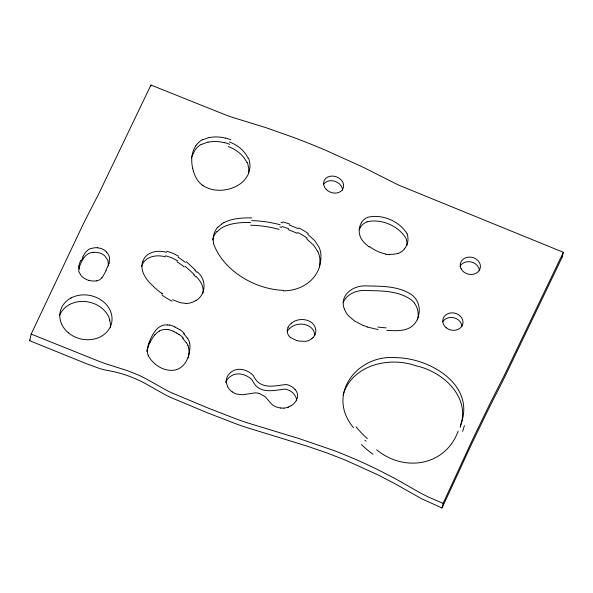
<?xml version="1.0" encoding="UTF-8"?>
<svg xmlns="http://www.w3.org/2000/svg" width="593" height="593" viewBox="0 0 593 593"><rect width="100%" height="100%" fill="white"/><g stroke="black" fill="none" stroke-linecap="round" stroke-linejoin="round"><path stroke-width="0.89" d="M296.619 400.786L296.181 397.644L294.009 394.093A16.752 13.491 -1.5 0 0 289.347 390.468M320.828 258.926L320.961 255.501A27.056 23.55 10.6 0 0 318.93 247.022L314.735 240.654L307.7 234.242M248.586 173.482L248.726 168.456L247.503 162.578M418.006 317.944C418.725 312.8 417.576 307.315 414.425 303.134M108.46 266.005L107.941 260.409L104.746 255.865A12.364 10.948 10.1 0 0 99.216 252.892L96.637 252.425A16.411 14.832 10.7 0 0 93.249 252.344M202.925 293.187C204.162 286.849 200.538 280.852 196.216 276.523M188.559 355.822L189.041 351.516L188.611 347.505M78.973 266.442L78.825 271.638L81.256 275.864A14.61 12.787 11.3 0 0 82.486 276.968A17.612 15.351 11.7 0 0 88.06 280.148L89.009 280.482M417.628 319.946L417.746 319.427M29.65 340.693L31.162 334.089L83.487 223.554L96.54 198.077A62.45 6.219 -67.9 0 0 99.491 192.295L150.948 85.021L225.814 115.02A145.678 76.037 25.6 0 0 234.309 117.925L265.76 127.599L293.676 137.472A395.501 206.446 25.6 0 1 326.484 150.644L362.916 167.093L394.938 183.289A126.783 66.179 25.6 0 0 399.978 185.653L563.35 252.314L562.297 256.902L505.347 375.695A157.152 15.648 -67.9 0 1 501.604 383.256L490.463 405.182A158.627 15.796 -67.9 0 0 488.847 408.429L473.325 440.414A175.061 17.434 -67.9 0 0 471.583 444.09L470.975 445.373A209.418 20.851 -67.9 0 0 463.6 461.295A189.041 18.82 -67.9 0 0 461.814 465.209L442.052 507.979L421.949 498.921L394.471 483.458L378.223 475L345.096 459.96L327.262 453.059L306.514 445.929L246.584 427.509A190.368 99.372 25.6 0 1 236.911 424.203L207.832 412.965L170.992 397.592A67.498 35.232 25.6 0 1 163.46 393.774L145.745 383.775A84.673 44.201 25.6 0 0 137.68 379.742A60.612 31.637 25.6 0 0 134.403 378.304L133.091 377.756A67.002 34.972 25.6 0 0 119.912 373.219L115.983 372.189A66.201 34.557 25.6 0 0 113.048 371.537L104.783 369.876A42.422 22.141 25.6 0 1 99.654 368.527L85.948 363.516L29.65 340.693L30.021 339.922M150.6 86.556L150.948 85.021M191.331 158.427L191.576 157.456M442.052 507.979L443.104 503.383L462.866 460.62A189.041 18.82 -67.9 0 1 464.653 456.699A209.418 20.851 -67.9 0 1 472.028 440.784L472.636 439.502A175.061 17.434 -67.9 0 1 474.378 435.825L489.9 403.833A158.627 15.796 -67.9 0 1 491.515 400.586L502.656 378.66A157.152 15.648 -67.9 0 0 506.4 371.099L563.35 252.314M460.679 425.507C470.323 396.08 442.222 371.3 415.686 365.725C388.956 356.171 351.716 365.132 343.088 395.027M188.077 357.913L188.248 357.223M109.119 263.248L109.542 257.785A12.438 11.074 8.9 0 0 106.51 252.114M146.738 351.056L147.057 349.914A57.758 48.922 22 0 1 147.687 348.024A80.967 68.566 23.1 0 1 149.851 342.791L150.237 342.013M460.524 426.122L460.19 427.338M142.802 261.254C139.466 271.157 146.53 280.43 153.669 286.523M191.761 156.819L194.882 150.296A22.719 19.221 10.2 0 1 201.212 144.329M460.287 425.789C476.839 385.858 430.896 358.298 396.42 357.661C357.69 353.858 325.557 394.352 353.487 427.62M78.973 267.828C81.582 261.291 84.888 252.625 93.257 252.403M359.195 229.706L360.277 227.43M343.095 302.66C346.29 294.869 354.888 290.792 362.938 290.451C379.06 290.941 396.976 289.955 410.86 299.539A19.688 16.678 12.3 0 1 414.448 303.119M225.777 382.307L225.97 381.84A16.952 14.351 12.1 0 1 231.077 375.992C237.23 371.922 245.487 374.213 250.75 378.682A17.827 14.632 8.1 0 1 252.336 380.276C258.718 394.263 272.424 390.713 284.67 389.097A10.844 8.806 -2 0 1 286.456 389.423A12.824 10.392 -1.9 0 1 289.317 390.505M80.848 260.861L81.122 260.216M288.02 327.499L287.264 330.234A10.474 8.791 -4.1 0 0 287.264 331.724L287.442 332.732A11.734 9.881 -6.8 0 0 290.518 337.58M458.144 431.237C445.291 466.276 403.929 472.391 376.666 449.805M106.28 270.312L103.404 275.493A26.27 23.979 35 0 1 101.818 277.909M82.635 257.051L85.533 252.307L88.298 249.705A10.518 9.54 12.2 0 1 90.003 248.801L94.309 247.8A16.434 14.721 10.7 0 1 97.697 247.778M296.433 400.082C298.561 396.747 297.797 392.262 295.062 389.505M361.33 222.835L360.248 225.11A22.712 19.117 33.3 0 0 359.38 228.416A19.643 16.463 34.5 0 0 359.514 234.124C360.514 239.654 364.977 243.805 369.283 247.029M195.935 145.7C191.391 152.075 190.872 160.799 192.718 168.338M154.41 335.297L154.936 334.674M404.619 248.875L401.802 251.58L398.251 253.537M101.737 277.85L100.817 278.821A8.665 7.813 15.1 0 1 98.193 280.467L96.718 280.867M218.054 227.223L221.426 224.206M217.001 231.819L220.374 228.794A22.438 18.376 -2.3 0 1 222.76 227.245C231.352 222.886 241.255 222.368 250.713 222.471M313.082 337.402L312.741 337.751A12.119 10.022 -3.7 0 1 311.903 338.536M291.571 323.141C299.25 316.462 314.957 319.108 315.891 330.597A11.563 9.703 0.7 0 1 315.876 331.205L315.684 332.54A13.461 11.289 0.3 0 1 313.141 337.447M196.061 300.481C206.386 294.469 206.579 279.066 197.269 271.928M290.963 405.753L288.621 407.006M70.737 298.116L71.13 297.908M223.835 222.679C232.389 218.246 242.322 217.801 251.766 217.883M159.339 330.998L160.629 330.375A14.024 12.171 38.5 0 1 166.418 329.567M202.383 139.874L209.121 137.428M201.331 144.47L208.069 142.023M366.948 221.826C381.292 218.387 398.592 225.896 406.049 238.423A20.829 17.501 14.6 0 1 406.85 245.532M283.951 408.147L280.511 408.051M283.254 290.355C254.82 289.251 223.138 270.734 213.428 243.345M186.254 303.505L180.02 302.63L172.593 299.732M386.829 330.427C394.567 330.686 403.018 331.502 410.06 327.603C419.725 321.873 422.186 307.404 415.478 298.538A19.688 16.678 12.3 0 0 411.92 294.936C398.022 285.381 380.128 286.337 363.991 285.856C355.941 286.204 347.342 290.274 344.148 298.071A19.814 16.411 19.7 0 0 343.688 299.458A20.963 17.456 16.2 0 0 344.333 309.094M389.705 254.76L385.835 254.338M166.411 329.478L168.212 329.723M167.463 324.875L169.272 325.12M97.697 247.822L100.269 248.289A12.371 10.919 10.3 0 1 105.799 251.262L106.599 252.047M378.03 329.567L367.237 327.039M166.707 251.15L172.756 253.218L178.745 256.287M165.655 255.739L171.711 257.807L177.692 260.876M225.763 137.969L230.855 139.733M224.71 142.557L229.802 144.321M280.934 222.338L282.713 222.849M279.881 226.934L281.66 227.445M296.5 340.493L290.533 337.558M259.304 393.47L265.13 396.643L271.512 404.026A16.004 13.291 -6 0 0 280.533 407.977M289.302 224.977L298.257 228.676M288.25 229.573L297.204 233.271M561.816 256.71L562.297 256.902M31.162 334.089L100.58 361.923A135.76 70.863 25.6 0 0 107.444 364.31L126.02 370.21A97.964 51.139 25.6 0 1 128.703 371.151L138.725 375.191A83.628 43.652 25.6 0 1 147.449 379.557L164.513 389.178A67.498 35.232 25.6 0 0 172.037 393.003L208.884 408.377L237.963 419.614A190.368 99.372 25.6 0 0 247.637 422.913L299.228 438.635L333.829 450.502A231.129 120.646 25.6 0 1 340.686 453.163L354.31 458.819A277.909 145.063 25.6 0 1 379.957 470.753L392.173 477.054A214.103 111.758 25.6 0 1 400.179 481.457L419.273 492.353A108.778 56.78 25.6 0 0 421.364 493.472A93.42 48.767 25.6 0 0 429.673 497.601L443.104 503.383M363.198 325.527L354.421 320.865L348.684 315.973A24.795 20.762 15.2 0 1 345.852 312.177L344.377 309.086M174.957 327.077L177.448 328.426M173.912 331.665L176.395 333.021M203.169 185.705C222.123 198.166 257.377 183.926 248.556 157.983M232.308 391.877L233.842 392.877A13.535 11.697 7.3 0 0 236.259 394.004L242.396 394.768L255.146 392.885A12.283 9.903 1.3 0 1 259.297 393.485M161.874 293.216L162.823 293.891M306.648 238.831L313.682 245.25L317.841 251.625M201.954 184.853C197.506 181.525 194.927 176.336 193.437 171.11M186.284 261.691L195.282 269.904M185.231 266.287L194.23 274.492M366.066 441.244L364.962 440.228M183.763 333.37L184.26 333.874M182.718 337.958L183.207 338.462M187.536 338.032L189.056 341.005A15.655 12.905 32.7 0 1 189.604 342.917M186.484 342.621L188.003 345.593M227.645 386.651L226.192 382.329A12.409 10.504 11.8 0 1 226.155 380.676L227.023 377.252A16.952 14.351 12.1 0 1 232.13 371.396C238.282 367.326 246.54 369.624 251.803 374.087A17.827 14.632 8.1 0 1 253.389 375.68C259.771 389.638 273.462 386.169 285.722 384.509A10.844 8.806 -2 0 1 287.509 384.835A12.824 10.392 -1.9 0 1 290.37 385.917A16.752 13.491 -1.5 0 1 295.084 389.49M148.065 355.251C152.912 364.762 164.202 371.989 175.046 370.047C186.55 367.341 191.154 353.45 189.664 342.917M407.102 233.827C399.645 221.3 382.344 213.791 367.994 217.231A17.842 15.018 33.7 0 0 361.307 222.82M147.212 351.693L148.109 345.334A57.832 49.204 20.2 0 1 148.739 343.436M314.839 335.193C313.905 323.696 298.197 321.058 290.518 327.729A14.269 11.89 -5.6 0 0 289.606 328.5M109.861 320.035A26.314 22.134 11.9 0 0 71.286 303.705A26.322 22.282 12.8 0 0 69.596 304.491M109.594 320.072A26.307 21.978 13.6 0 1 110.38 327.803M59.552 315.476A26.314 22.452 12.7 0 1 69.633 304.543M148.724 343.429A80.945 68.855 21.9 0 1 150.926 338.188C153.291 333.251 156.426 328.018 161.689 325.757A14.054 12.164 38.8 0 1 167.471 324.949M169.279 324.957A21.474 18.806 41.8 0 1 175.009 326.951M177.5 328.314A27.397 22.49 38.4 0 1 179.887 329.893M180.042 329.664A25.951 20.622 38.2 0 1 184.075 333.103M183.956 334.118A21.215 15.841 38.7 0 1 187.203 338.158M148.206 355.222A13.491 11.171 28.5 0 1 147.316 351.701M150.296 342.035A50.939 43.126 21.6 0 1 154.447 335.319M155.018 334.734A22.393 19.065 27.3 0 1 159.428 331.109M168.227 329.56A21.444 18.843 41.9 0 1 173.957 331.546M176.455 332.91A27.397 22.549 38.4 0 1 178.834 334.489M178.997 334.244A25.959 20.666 38.1 0 1 183.029 337.684M182.903 338.707A21.215 15.841 38.7 0 1 186.15 342.754M187.937 345.608A15.655 12.905 32.7 0 1 188.552 347.513M96.689 280.786A13.698 11.949 11.7 0 1 89.069 280.319M78.728 266.405A40.598 35.921 -5.8 0 1 80.574 260.779M81.537 260.371A68.062 60.827 -1.8 0 1 83.094 257.243M108.971 263.21A48.203 43.274 -1.8 0 1 105.895 270.134M79.047 269.014A39.39 36.336 -23.9 0 1 79.44 267.969M296.5 400.105A17.442 13.876 -6.8 0 1 291.037 405.827M288.606 406.983A12.49 10.103 -6.5 0 1 287.85 407.28M287.842 407.265A12.231 9.985 -6.1 0 1 283.943 408.095M232.241 391.943A17.449 15.033 7.6 0 1 227.586 386.673M464.363 425.589A76.238 54.912 -27.4 0 1 462.577 431.393M372.923 454.216A80.907 60.382 30.3 0 1 361.441 444.58M367.312 438.627A71.345 43.823 33 0 1 356.126 426.864M311.933 338.566A11.86 9.747 -4.5 0 1 305.313 341.383L298.524 340.99A24.632 20.518 -6 0 1 296.522 340.434M287.99 327.492A13.38 11.208 -4.4 0 1 290.644 323.897A14.269 11.89 -5.6 0 1 291.563 323.133M287.39 331.22A13.38 11.208 -4.4 0 1 289.592 328.485M142.883 261.283A23.179 17.078 25.7 0 1 166.566 252.299M178.033 257.214A51.932 39.805 23 0 1 185.364 262.462M194.815 270.223A68.595 54.4 21.7 0 1 196.802 272.224M195.972 300.377A21.711 18.539 40 0 1 186.246 303.468M172.029 301.148A47.151 31.444 30.2 0 1 161.822 294.951M161.719 293.372A62.324 39.138 29.9 0 1 153.706 286.812M141.579 266.605A23.379 17.227 25.7 0 1 165.529 256.836M176.981 261.802A51.932 39.805 23 0 1 184.312 267.05M193.763 274.818A68.595 54.4 21.7 0 1 195.749 276.812M213.658 243.323A25.091 21.326 10.9 0 1 217.816 227.067M221.397 224.176A22.438 18.376 -2.3 0 1 223.813 222.649M251.647 220.618A115.924 110.053 -8.5 0 1 280.163 224.784M283.017 221.923A121.187 116.413 -6.6 0 1 289.658 224.087M298.672 227.927A59.003 54.2 2.6 0 1 308.249 233.605M320.798 258.926A39.968 34.705 12.1 0 1 283.387 290.844M212.568 239.972A25.091 21.326 10.9 0 1 216.771 231.663M250.594 225.214A115.924 110.053 -8.5 0 1 279.11 229.38M281.964 226.519A121.187 116.413 -6.6 0 1 288.606 228.683M297.619 232.523A59.003 54.2 2.6 0 1 307.196 238.193M317.878 251.61A27.056 23.55 10.6 0 1 319.931 260.097L319.775 263.522A39.968 34.705 12.1 0 1 319.442 266.924M209.188 137.598A26.893 19.791 1.5 0 1 225.644 138.206M229.447 141.964A37.144 29.05 -1.7 0 1 247.978 158.153M203.132 185.75A19.591 17.286 2 0 1 201.909 184.897M193.385 171.118A62.376 53.251 10.4 0 1 192.673 168.345M195.912 145.685A22.719 19.221 10.2 0 1 202.265 139.733M208.136 142.194A26.893 19.791 1.5 0 1 224.591 142.802M228.394 146.56A37.144 29.05 -1.7 0 1 246.933 162.741M323.563 184.379A10.251 8.25 20.3 0 1 334.734 181.213A10.251 8.25 20.3 0 1 342.598 190.197M407.072 233.835A20.829 17.501 14.6 0 1 404.478 248.786M398.125 253.278A21.074 18.101 20.4 0 1 389.69 254.264M385.88 254.041A38.486 35.676 31.5 0 1 369.595 246.629M360.255 227.416A17.842 15.018 33.7 0 1 366.993 221.908M459.946 266.442A10.185 8.628 12.9 0 1 469.1 261.676A10.185 8.628 12.9 0 1 478.462 267.317A10.185 8.628 12.9 0 1 479.389 270.756M442.726 321.754A10.214 8.673 12.9 0 1 453.941 317.774A10.214 8.673 12.9 0 1 461.954 326.469M386.169 327.862A69.796 40.843 14.3 0 1 377.867 327.017M367.289 326.876A46.21 35.743 17.9 0 1 363.272 325.372M68.328 332.784A26.314 22.23 12.5 0 0 111.454 323.637A26.314 22.23 12.5 0 0 77.965 295.499A26.314 22.23 12.5 0 0 68.328 332.784M326.18 189.36A10.251 8.25 20.3 0 0 343.169 188.315A10.251 8.25 20.3 0 0 331.502 176.099A10.251 8.25 20.3 0 0 326.18 189.36M460.998 268.555A10.185 8.628 12.9 0 0 474.081 274.085A10.185 8.628 12.9 0 0 479.522 262.729A10.185 8.628 12.9 0 0 466.261 257.57A10.185 8.628 12.9 0 0 460.998 268.555M446.21 327.773A10.214 8.673 12.9 0 0 462.829 323.882A10.214 8.673 12.9 0 0 449.576 313.134A10.214 8.673 12.9 0 0 446.21 327.773"/></g></svg>
